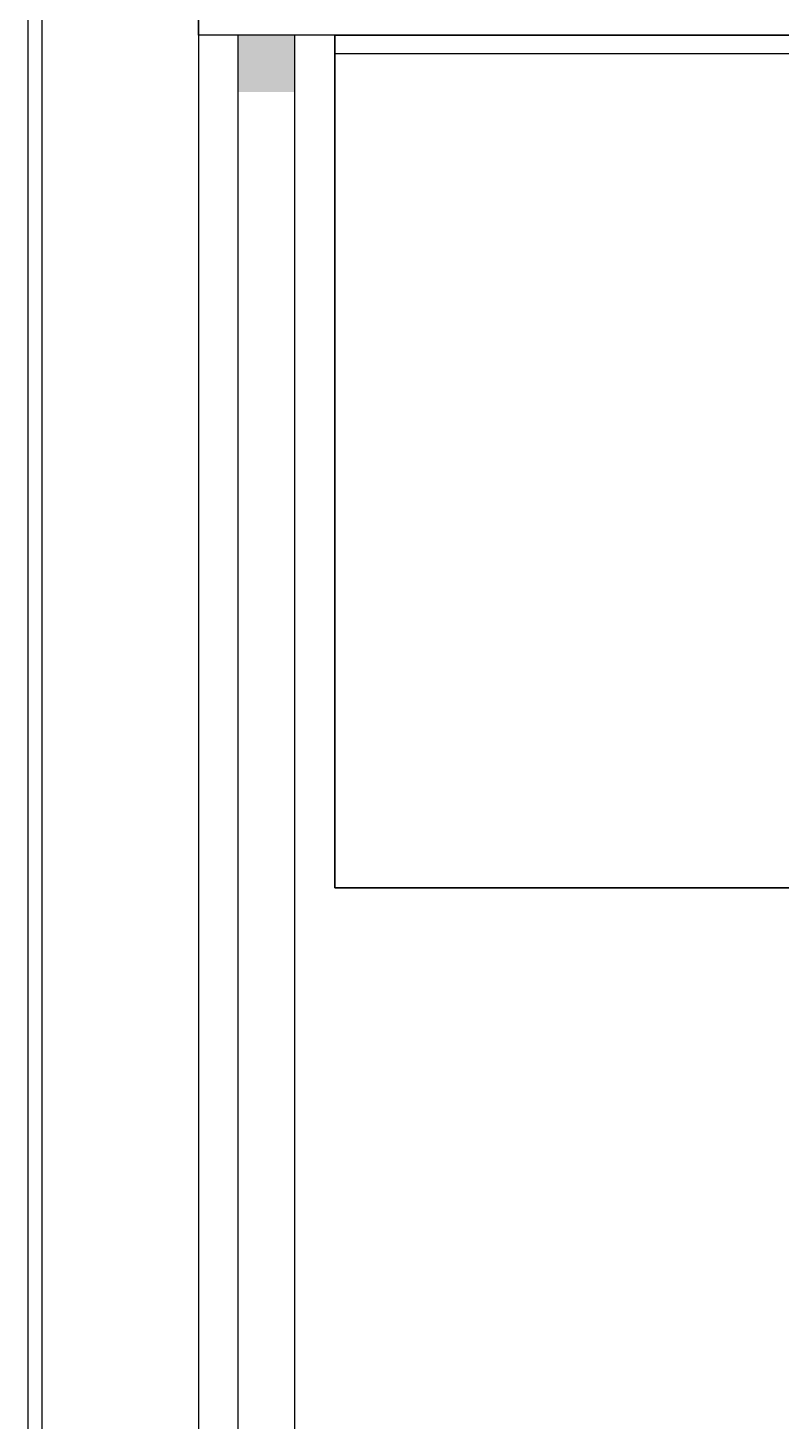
# Model space of a CAD drawing. Header units: millimetres. Extents: x -155 to 94595, y -3153 to 63413.
# Drawn here: x 88115 to 88778, y 35648 to 36873 of the extents above; entities that cross this region are included whole.
import ezdxf

# ---------------------------------------------------------------- set-up
doc = ezdxf.new("R2010")
doc.units = ezdxf.units.MM
doc.linetypes.add('REFERENCIA CAMPECHE$0$63-BASE1-6$0$HIDDEN2', pattern=[0.1875, 0.125, -0.0625])
doc.linetypes.add('TRATTEGGIATA2', pattern=[0.375, 0.25, -0.125])
for name, color, linetype in [('5', 1, 'TRATTEGGIATA2'), ('door', 252, 'Continuous'), ('int', 185, 'Continuous'), ('section', 2, 'Continuous'), ('wall', 5, 'Continuous')]:
    doc.layers.add(name, color=color, linetype=linetype)

msp = doc.modelspace()

# ---------------------------------------------------------------- linework, layer by layer
at = {"layer": '5', "linetype": 'REFERENCIA CAMPECHE$0$63-BASE1-6$0$HIDDEN2'}
msp.add_lwpolyline([(88264.86, 36846.989), (88264.86, 34166.99)], dxfattribs=at)
at = {"layer": 'door'}
for points in [[(88299.86, 35116.99), (88299.86, 36866.99)], [(88349.86, 35116.99), (88349.86, 36866.99)]]:
    msp.add_lwpolyline(points, dxfattribs=at)
at = {"layer": 'int'}
for p, q in [((88114.86, 38716.99), (88114.86, 35066.99)), ((88127.56, 35066.99), (88127.56, 38716.99)), ((88127.56, 35066.99), (88127.56, 38716.99)), ((88264.86, 38716.99), (88264.86, 35066.99)), ((88384.86, 36116.99), (88384.86, 36866.99)), ((88384.86, 36866.99), (91284.86, 36866.99)), ((88384.86, 36866.99), (88384.86, 36116.99)), ((91284.86, 36866.99), (88384.86, 36866.99)), ((88384.86, 36850.99), (91284.86, 36850.99)), ((91284.86, 36116.99), (88384.86, 36116.99)), ((88384.86, 36116.99), (91284.86, 36116.99))]:
    msp.add_line(p, q, dxfattribs=at)
at = {"layer": 'section'}
msp.add_solid([(88299.86, 36816.99), (88299.86, 36866.99), (88349.86, 36816.99), (88349.86, 36866.99)], dxfattribs=at)
at = {"layer": 'wall'}
msp.add_lwpolyline([(94344.86, 36866.99), (88264.86, 36866.99), (88264.86, 36986.99), (91304.86, 36986.99), (91304.86, 37686.99), (91424.86, 37686.99), (91424.86, 36986.99), (94344.86, 36986.99)], close=True, dxfattribs=at)

doc.saveas('drawing.dxf')
